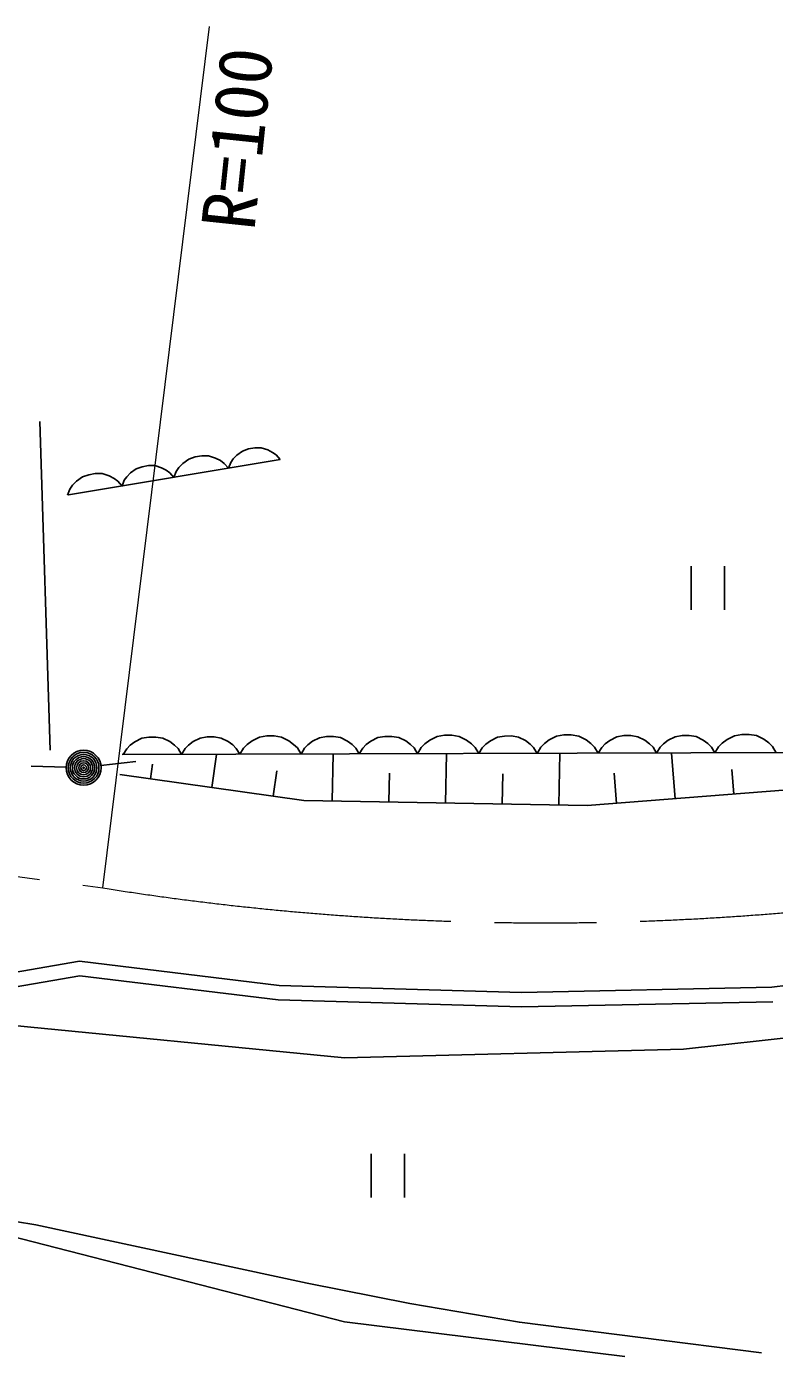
# Model space of a CAD drawing. Units: millimetres, scale not verified. Extents: x 40000 to 680000, y 20000 to 380000.
# Drawn here: x 476014 to 501671, y 254938 to 300536 of the extents above; entities that cross this region are included whole.
import ezdxf
from ezdxf.enums import TextEntityAlignment as Align

# ---------------------------------------------------------------- set-up
doc = ezdxf.new("R2010")
doc.units = ezdxf.units.MM
doc.header["$LTSCALE"] = 1000
doc.linetypes.add('CHAIN', pattern=[18.5, 12, -1.5, 3.5, -1.5])
for name, color, linetype, lineweight in [('M-BGD', 7, 'Continuous', 25), ('M-BMK', 2, 'CHAIN', 13), ('M-STR-HTXT', 7, 'Continuous', 13)]:
    doc.layers.add(name, color=color, linetype=linetype, lineweight=lineweight)
doc.styles.add('ＭＳ ゴシック', font='')
doc.styles.get('ＭＳ ゴシック').set_extended_font_data('MS Gothic')

msp = doc.modelspace()

# ---------------------------------------------------------------- linework, layer by layer
at = {"layer": 'M-BGD'}
for p, q in [((476466, 286997), (476824, 275731)), ((483425, 285983), (483230, 285841)), ((483632, 286054), (483425, 285983)), ((483845, 286089), (483632, 286054)), ((484064, 286089), (483845, 286089)), ((484295, 286018), (484064, 286089)), ((484455, 285935), (484295, 286018)), ((484579, 285847), (484455, 285935)), ((477450, 284476), (484715, 285687)), ((479982, 285445), (479775, 285374)), ((480195, 285481), (479982, 285445)), ((480414, 285481), (480195, 285481)), ((480645, 285410), (480414, 285481)), ((481372, 285553), (481240, 285416)), ((481578, 285703), (481372, 285553)), ((481796, 285778), (481578, 285703)), ((482021, 285816), (481796, 285778)), ((482252, 285816), (482021, 285816)), ((482496, 285741), (482252, 285816)), ((482665, 285653), (482496, 285741)), ((482796, 285560), (482665, 285653)), ((482940, 285391), (482796, 285560)), ((483017, 285586), (482940, 285391)), ((483105, 285710), (483017, 285586)), ((483230, 285841), (483105, 285710)), ((484715, 285687), (484579, 285847)), ((477928, 285095), (477722, 284945)), ((478147, 285170), (477928, 285095)), ((478372, 285207), (478147, 285170)), ((478603, 285207), (478372, 285207)), ((478846, 285132), (478603, 285207)), ((479015, 285045), (478846, 285132)), ((479146, 284951), (479015, 285045)), ((479456, 285102), (479367, 284978)), ((479580, 285232), (479456, 285102)), ((479775, 285374), (479580, 285232)), ((480805, 285327), (480645, 285410)), ((480929, 285238), (480805, 285327)), ((481065, 285078), (480929, 285238)), ((481147, 285285), (481065, 285078)), ((481240, 285416), (481147, 285285)), ((477497, 284676), (477416, 284470)), ((477591, 284808), (477497, 284676)), ((477722, 284945), (477591, 284808)), ((479290, 284783), (479146, 284951)), ((479367, 284978), (479290, 284783)), ((498820, 282034), (498820, 280534)), ((499960, 280534), (499960, 282034)), ((479568, 275893), (479449, 275772)), ((479728, 276013), (479568, 275893)), ((479968, 276134), (479728, 276013)), ((480207, 276174), (479968, 276134)), ((480447, 276175), (480207, 276174)), ((480688, 276136), (480447, 276175)), ((480928, 276017), (480688, 276136)), ((481088, 275897), (480928, 276017)), ((481209, 275777), (481088, 275897)), ((481568, 275898), (481449, 275778)), ((481728, 276019), (481568, 275898)), ((481968, 276140), (481728, 276019)), ((482207, 276180), (481968, 276140)), ((482447, 276181), (482207, 276180)), ((482688, 276142), (482447, 276181)), ((482928, 276023), (482688, 276142)), ((483088, 275903), (482928, 276023)), ((483209, 275783), (483088, 275903)), ((483580, 275921), (483455, 275794)), ((483748, 276047), (483580, 275921)), ((483999, 276174), (483748, 276047)), ((484251, 276217), (483999, 276174)), ((484503, 276217), (484251, 276217)), ((484755, 276176), (484503, 276217)), ((485008, 276051), (484755, 276176)), ((485176, 275925), (485008, 276051)), ((485303, 275800), (485176, 275925)), ((485668, 275911), (485549, 275790)), ((485828, 276031), (485668, 275911)), ((486067, 276152), (485828, 276031)), ((486307, 276193), (486067, 276152)), ((486547, 276193), (486307, 276193)), ((486787, 276154), (486547, 276193)), ((487028, 276035), (486787, 276154)), ((487188, 275915), (487028, 276035)), ((487309, 275796), (487188, 275915)), ((487668, 275917), (487549, 275796)), ((487828, 276037), (487668, 275917)), ((488067, 276158), (487828, 276037)), ((488307, 276199), (488067, 276158)), ((488547, 276199), (488307, 276199)), ((488787, 276160), (488547, 276199)), ((489028, 276041), (488787, 276160)), ((489188, 275921), (489028, 276041)), ((489309, 275802), (489188, 275921)), ((489680, 275939), (489555, 275812)), ((489848, 276065), (489680, 275939)), ((490099, 276192), (489848, 276065)), ((490351, 276235), (490099, 276192)), ((490603, 276235), (490351, 276235)), ((490855, 276194), (490603, 276235)), ((491108, 276069), (490855, 276194)), ((491276, 275943), (491108, 276069)), ((491403, 275818), (491276, 275943)), ((491768, 275929), (491649, 275809)), ((491928, 276049), (491768, 275929)), ((492167, 276170), (491928, 276049)), ((492407, 276211), (492167, 276170)), ((492647, 276212), (492407, 276211)), ((492887, 276172), (492647, 276212)), ((493128, 276053), (492887, 276172)), ((493288, 275933), (493128, 276053)), ((493409, 275814), (493288, 275933)), ((493780, 275951), (493654, 275825)), ((493948, 276077), (493780, 275951)), ((494199, 276204), (493948, 276077)), ((494451, 276247), (494199, 276204)), ((494703, 276248), (494451, 276247)), ((494955, 276206), (494703, 276248)), ((495208, 276081), (494955, 276206)), ((495376, 275956), (495208, 276081)), ((495502, 275830), (495376, 275956)), ((495868, 275941), (495749, 275821)), ((496028, 276062), (495868, 275941)), ((496267, 276182), (496028, 276062)), ((496507, 276223), (496267, 276182)), ((496747, 276224), (496507, 276223)), ((496987, 276185), (496747, 276224)), ((497228, 276065), (496987, 276185)), ((497388, 275946), (497228, 276065)), ((497509, 275826), (497388, 275946)), ((497868, 275947), (497749, 275827)), ((498028, 276068), (497868, 275947)), ((498267, 276188), (498028, 276068)), ((498507, 276229), (498267, 276188)), ((498747, 276230), (498507, 276229)), ((498987, 276190), (498747, 276230)), ((499228, 276071), (498987, 276190)), ((499388, 275952), (499228, 276071)), ((499509, 275832), (499388, 275952)), ((499880, 275969), (499754, 275843)), ((500048, 276096), (499880, 275969)), ((500299, 276222), (500048, 276096)), ((500551, 276265), (500299, 276222)), ((500803, 276266), (500551, 276265)), ((501055, 276225), (500803, 276266)), ((501308, 276099), (501055, 276225)), ((501476, 275974), (501308, 276099)), ((501602, 275848), (501476, 275974)), ((503729, 275645), (479291, 275572)), ((479449, 275772), (479329, 275572)), ((481329, 275578), (481209, 275777)), ((481449, 275778), (481329, 275578)), ((482372, 274449), (482532, 275581)), ((483329, 275584), (483209, 275783)), ((483455, 275794), (483329, 275584)), ((485429, 275590), (485303, 275800)), ((485549, 275790), (485429, 275590)), ((486503, 273984), (486533, 275593)), ((487429, 275596), (487309, 275796)), ((487549, 275796), (487429, 275596)), ((489429, 275602), (489309, 275802)), ((489555, 275812), (489429, 275602)), ((490389, 273913), (490421, 275605)), ((491529, 275608), (491403, 275818)), ((491649, 275809), (491529, 275608)), ((493529, 275614), (493409, 275814)), ((493654, 275825), (493529, 275614)), ((494276, 273841), (494309, 275617)), ((495629, 275620), (495502, 275830)), ((495749, 275821), (495629, 275620)), ((497629, 275626), (497509, 275826)), ((497749, 275827), (497629, 275626)), ((498267, 274060), (498144, 275628)), ((499629, 275632), (499509, 275832)), ((499754, 275843), (499629, 275632)), ((501729, 275639), (501602, 275848)), ((477370, 275139), (476170, 275173)), ((478565, 275194), (479757, 275337)), ((480266, 274747), (480336, 275244)), ((484478, 274151), (484600, 275013)), ((500280, 274218), (500213, 275067)), ((479213, 274896), (485531, 274002)), ((488446, 273949), (488464, 274939)), ((492333, 273877), (492352, 274917)), ((495247, 273823), (505313, 274612)), ((496254, 273902), (496173, 274934)), ((485531, 274002), (495247, 273823)), ((509788, 268631), (501577, 267598)), ((477828, 268492), (474371, 267896)), ((484683, 267658), (477828, 268492)), ((477840, 267987), (474456, 267404)), ((484645, 267159), (477840, 267987)), ((492993, 267420), (484683, 267658)), ((501577, 267598), (492993, 267420)), ((486926, 265174), (469012, 266919)), ((492991, 266919), (484645, 267159)), ((501613, 267099), (492991, 266919)), ((511671, 266907), (498549, 265472)), ((498549, 265472), (486926, 265174)), ((487841, 261888), (487841, 260388)), ((488981, 260388), (488981, 261888)), ((473969, 259442), (486923, 256121)), ((486923, 256121), (496536, 254938))]:
    msp.add_line(p, q, dxfattribs=at)
msp.add_lwpolyline([(473527, 259901), (476329, 259445), (485640, 257450), (489167, 256747), (492922, 256107), (501229, 255061)], dxfattribs=at)
for radius in [600, 528, 456, 384, 312, 240, 168, 96, 24]:
    msp.add_circle((477970, 275123), radius, dxfattribs=at)
at = {"layer": 'M-BMK'}
msp.add_line((464561, 272864), (478634, 271001), dxfattribs=at)
msp.add_arc((493790, 366370), 96566, 260.97006, 282.34615, dxfattribs=at)
at = {"layer": 'M-STR-HTXT'}
msp.add_line((478634, 271001), (482289, 300536), dxfattribs=at)

# ---------------------------------------------------------------- texts
at = {"layer": 'M-STR-HTXT', "style": 'ＭＳ ゴシック'}
msp.add_text('R=100', height=1833, rotation=84, dxfattribs=at).set_placement((484372, 293448), align=Align.BOTTOM_LEFT)

doc.saveas('drawing.dxf')
